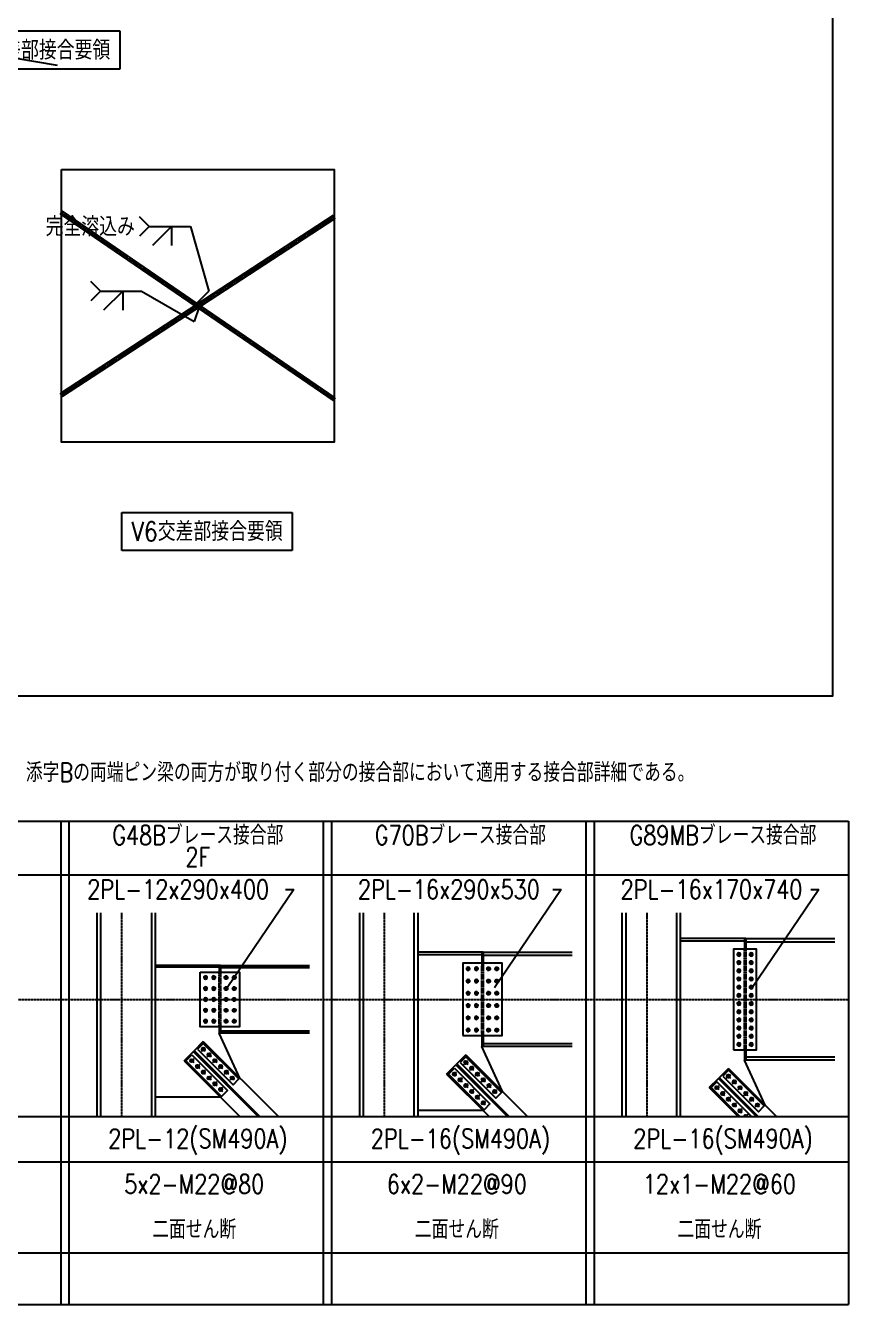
# Model space of a CAD drawing. Extents: x -668440 to 1010955, y -1678500 to 210463.
# Drawn here: x -125168 to -79887, y -1359340 to -1288952 of the extents above; entities that cross this region are included whole.
import ezdxf
from ezdxf.enums import TextEntityAlignment as Align

# ---------------------------------------------------------------- set-up
doc = ezdxf.new("R2010")
doc.units = 0
doc.header["$MEASUREMENT"] = 0
doc.linetypes.add('CENTER', pattern=[2, 1.25, -0.25, 0.25, -0.25])
doc.linetypes.add('DASHED', pattern=[0.75, 0.5, -0.25])
doc.layers.get('0').update_dxf_attribs({"color": 3, "linetype": 'CONTINUOUS'})
doc.layers.get('Defpoints').update_dxf_attribs({"color": 251, "linetype": 'CONTINUOUS'})
for name, color, linetype in [('Sブレース', 6, 'CONTINUOUS'), ('Sプレート', 1, 'CONTINUOUS'), ('Sプレート文字', 1, 'CONTINUOUS'), ('Sボルト', 2, 'CONTINUOUS'), ('S大梁', 4, 'CONTINUOUS'), ('S柱', 4, 'CONTINUOUS'), ('注記', 3, 'CONTINUOUS'), ('通り芯', 3, 'CENTER')]:
    doc.layers.add(name, color=color, linetype=linetype)
doc.styles.add('DRACAD', font='txt', dxfattribs={"width": 0.85, "bigfont": 'extfont2'})

# ---------------------------------------------------------------- blocks, each defined once
blk = doc.blocks.new('*U10252')
at = {"layer": 'Sプレート', "extrusion": (0, 6.12323e-17, -1)}
blk.add_circle((257096, 323660), 12, dxfattribs=at)
at = {"layer": 'Sボルト'}
for p, q in [((-257079, 323660), (-257113, 323660)), ((-257096, 323643), (-257096, 323677))]:
    blk.add_line(p, q, dxfattribs=at)
blk = doc.blocks.new('*U10251')
at = {"color": 0, "linetype": 'ByBlock', "lineweight": -2, "transparency": 16777216}
for p in [(0, 450), (60, 450), (0, 360), (60, 360), (0, 270), (60, 270), (0, 180), (60, 180), (0, 90), (60, 90), (0, 0), (60, 0)]:
    blk.add_blockref('*U10252', p, dxfattribs=at)
blk = doc.blocks.new('*U10254')
at = {"layer": 'Sプレート', "extrusion": (0, 6.12323e-17, -1)}
blk.add_circle((257096, 323660), 12, dxfattribs=at)
at = {"layer": 'Sボルト'}
for p, q in [((-257079, 323660), (-257113, 323660)), ((-257096, 323643), (-257096, 323677))]:
    blk.add_line(p, q, dxfattribs=at)
blk = doc.blocks.new('*U10253')
at = {"color": 0, "linetype": 'ByBlock', "lineweight": -2, "transparency": 16777216}
for p in [(0, 450), (60, 450), (0, 360), (60, 360), (0, 270), (60, 270), (0, 180), (60, 180), (0, 90), (60, 90), (0, 0), (60, 0)]:
    blk.add_blockref('*U10254', p, dxfattribs=at)
blk = doc.blocks.new('*U10256')
at = {"layer": 'Sプレート', "extrusion": (0, 6.12323e-17, -1)}
blk.add_circle((0, 0), 12, dxfattribs=at)
at = {"layer": 'Sボルト'}
for p, q in [((17, 0), (-17, 0)), ((0, -17), (0, 17))]:
    blk.add_line(p, q, dxfattribs=at)
blk = doc.blocks.new('*U10255')
at = {"color": 0, "linetype": 'ByBlock', "lineweight": -2, "transparency": 16777216}
for p in [(0, 320), (60, 320), (0, 240), (60, 240), (0, 160), (0, 80), (60, 160), (60, 80), (0, 0), (60, 0)]:
    blk.add_blockref('*U10256', p, dxfattribs=at)
blk = doc.blocks.new('*U10258')
at = {"layer": 'Sプレート', "extrusion": (0, 6.12323e-17, -1)}
blk.add_circle((0, 0), 12, dxfattribs=at)
at = {"layer": 'Sボルト'}
for p, q in [((17, 0), (-17, 0)), ((0, -17), (0, 17))]:
    blk.add_line(p, q, dxfattribs=at)
blk = doc.blocks.new('*U10257')
at = {"color": 0, "linetype": 'ByBlock', "lineweight": -2, "transparency": 16777216}
for p in [(0, 320), (60, 320), (0, 240), (60, 240), (0, 160), (0, 80), (60, 160), (60, 80), (0, 0), (60, 0)]:
    blk.add_blockref('*U10258', p, dxfattribs=at)
blk = doc.blocks.new('ブレースリスト')
for p, q in [((257014.06386, -223323.6583), (256943.35319, -223252.94762)), ((257014.06386, -223323.6583), (256943.35319, -223394.36898)), ((257014.06386, -223323.6583), (257315.96329, -223323.6583)), ((257177.15794, -223323.6583), (257037.15794, -223463.6583)), ((257177.15794, -223323.6583), (257177.15794, -223463.6583)), ((257315.96329, -223323.6583), (257450.67196, -223798.07386)), ((256656.00717, -223797.38346), (256585.29649, -223726.67279)), ((256656.00717, -223797.38346), (256585.29649, -223868.09414)), ((256656.00717, -223797.38346), (256957.90659, -223797.38346)), ((256819.10124, -223797.38346), (256679.10124, -223937.38346)), ((256819.10124, -223797.38346), (256819.10124, -223937.38346)), ((256957.90659, -223797.38346), (257343.64976, -224019.8717)), ((257450.67196, -223798.07386), (257358.70895, -223890.03687)), ((257380.88758, -223913.61031), (257343.64976, -224019.8717))]:
    blk.add_line(p, q)
for points in [[(257365.6383, -223888.03085), (256376.80386, -223211.46438), (256362.64018, -223232.06512), (257351.47462, -223908.63159)], [(256376.5537, -224569.06673), (258376.5537, -223263.81071), (258362.89034, -223242.8748), (256362.89034, -224548.13082)], [(258376.80386, -224579.87641), (257387.96942, -223903.30994), (257373.80575, -223923.91068), (258362.64018, -224600.47715)]]:
    blk.add_lwpolyline(points, close=True)
at = {"layer": 'Defpoints'}
for p, q in [((255141.56691, -221938.52458), (256338.82263, -222138.52455)), ((261390.45918, -228549.96398), (261380.45918, -228549.96398)), ((259463.79254, -228649.96398), (259453.79254, -228649.96398)), ((257537.1259, -228747.96398), (257527.1259, -228747.96398)), ((257537.1259, -229243.96398), (257527.1259, -229243.96398)), ((259463.79254, -229341.96398), (259453.79254, -229341.96398)), ((261390.45918, -229441.96398), (261380.45918, -229441.96398))]:
    blk.add_line(p, q, dxfattribs=at)
blk.add_lwpolyline([(256369.72202, -222905.97077), (258369.72202, -222905.97077), (258369.72202, -224905.97077), (256369.72202, -224905.97077)], close=True, dxfattribs=at)
at = {"layer": 'Sブレース'}
for p, q in [((257410.45328, -229304.06806), (257339.7426, -229374.77874)), ((257410.45328, -229304.06806), (257961.17993, -229854.7947)), ((257269.03193, -229445.48941), (257339.7426, -229374.77874)), ((257269.03193, -229445.48941), (257678.33721, -229854.7947)), ((257336.56062, -229377.96072), (257813.39461, -229854.7947)), ((257342.92458, -229371.59676), (257826.12253, -229854.7947)), ((259337.11992, -229402.06806), (259266.40924, -229472.77874)), ((259337.11992, -229402.06806), (259789.84657, -229854.7947)), ((259195.69857, -229543.48941), (259266.40924, -229472.77874)), ((259195.69857, -229543.48941), (259507.00386, -229854.7947)), ((259263.22726, -229475.96072), (259642.06125, -229854.7947)), ((259269.59123, -229469.59676), (259654.78917, -229854.7947)), ((261263.78656, -229502.06806), (261193.07589, -229572.77874)), ((261263.78656, -229502.06806), (261616.51321, -229854.7947)), ((261122.36521, -229643.48941), (261193.07589, -229572.77874)), ((261122.36521, -229643.48941), (261333.6705, -229854.7947)), ((261189.89391, -229575.96072), (261468.72789, -229854.7947)), ((261196.25787, -229569.59676), (261481.45581, -229854.7947))]:
    blk.add_line(p, q, dxfattribs=at)
at = {"layer": 'Sプレート'}
for p, q in [((261380.45918, -228549.96398), (260910.45918, -228549.96398)), ((261380.45918, -228567.96398), (260910.45918, -228567.96398)), ((261380.45918, -228549.96398), (261380.45918, -228625.96398)), ((259453.79254, -228649.96398), (258983.79254, -228649.96398)), ((259453.79254, -228667.96398), (258983.79254, -228667.96398)), ((259453.79254, -228649.96398), (259453.79254, -228745.96398)), ((257527.1259, -228747.96398), (257057.1259, -228747.96398)), ((257527.1259, -228759.96398), (257057.1259, -228759.96398)), ((257527.1259, -228747.96398), (257527.1259, -228795.96398)), ((257527.1259, -229195.96398), (257527.1259, -229243.96398)), ((257679.15386, -229572.76863), (257527.1259, -229243.96398)), ((259453.79254, -229245.96398), (259453.79254, -229341.96398)), ((259605.8205, -229670.76863), (259453.79254, -229341.96398)), ((261380.45918, -229365.96398), (261380.45918, -229441.96398)), ((261532.48714, -229770.76863), (261380.45918, -229441.96398)), ((257537.7325, -229714.18999), (257057.1259, -229714.18999)), ((259464.39914, -229812.18999), (258983.79254, -229812.18999))]:
    blk.add_line(p, q, dxfattribs=at)
at = {"layer": 'Sプレート', "linetype": 'DASHED'}
for p, q in [((261380.45918, -229365.96398), (261380.45918, -228625.96398)), ((257527.1259, -229195.96398), (257527.1259, -228795.96398)), ((259453.79254, -229245.96398), (259453.79254, -228745.96398))]:
    blk.add_line(p, q, dxfattribs=at)
at = {"layer": 'Sプレート'}
for points in [[(261300.45918, -229365.96398), (261470.45918, -229365.96398), (261470.45918, -228625.96398), (261300.45918, -228625.96398)], [(257387.1259, -228795.96398), (257677.1259, -228795.96398), (257677.1259, -229195.96398), (257387.1259, -229195.96398)], [(259313.79254, -229260.96398), (259603.79254, -229260.96398), (259603.79254, -228730.96398), (259313.79254, -228730.96398)], [(257368.02687, -229360.6366), (257629.65638, -229622.26611), (257672.08279, -229579.8397), (257410.45328, -229318.21019)], [(257325.60047, -229403.06301), (257587.22998, -229664.69252), (257544.80357, -229707.11892), (257283.17406, -229445.48941)], [(259294.69352, -229458.6366), (259556.32303, -229720.26611), (259598.74943, -229677.8397), (259337.11992, -229416.21019)], [(259252.26711, -229501.06301), (259513.89662, -229762.69252), (259471.47021, -229805.11892), (259209.8407, -229543.48941)], [(261221.36016, -229558.6366), (261482.98967, -229820.26611), (261525.41607, -229777.8397), (261263.78656, -229516.21019)]]:
    blk.add_lwpolyline(points, close=True, dxfattribs=at)
blk.add_lwpolyline([(261347.81263, -229854.7947), (261136.50734, -229643.48941), (261178.93375, -229601.06301), (261432.66545, -229854.7947)], dxfattribs=at)
at = {"layer": 'Sプレート', "extrusion": (0, 6.12323e-17, -1)}
for centre in [(-261340.45918, -228665.96398), (-261340.45918, -228725.96398), (-261430.45918, -228665.96398), (-261430.45918, -228725.96398), (-261340.45918, -228785.96398), (-261430.45918, -228785.96398), (-261340.45918, -228845.96398), (-261340.45918, -228905.96398), (-261430.45918, -228845.96398), (-261430.45918, -228905.96398), (-261340.45918, -228965.96398), (-261430.45918, -228965.96398)]:
    blk.add_circle(centre, 12, dxfattribs=at)
at = {"layer": 'Sプレート', "extrusion": (0, -6.12323e-17, -1)}
for centre in [(-261340.45918, -229025.96398), (-261340.45918, -229085.96398), (-261430.45918, -229025.96398), (-261430.45918, -229085.96398), (-261340.45918, -229145.96398), (-261430.45918, -229145.96398), (-261340.45918, -229205.96398), (-261340.45918, -229265.96398), (-261430.45918, -229205.96398), (-261430.45918, -229265.96398), (-261340.45918, -229325.96398), (-261430.45918, -229325.96398)]:
    blk.add_circle(centre, 12, dxfattribs=at)
at = {"layer": 'Sプレート'}
for centre in [(257410.45328, -229360.6366), (257325.60047, -229445.48941), (257452.87969, -229403.06301), (257495.3061, -229445.48941), (259337.11992, -229458.6366), (257368.02687, -229487.91582), (257410.45328, -229530.34223), (257537.7325, -229487.91582), (257580.15891, -229530.34223), (259252.26711, -229543.48941), (259379.54633, -229501.06301), (259421.97274, -229543.48941), (261263.78656, -229558.6366), (257452.87969, -229572.76863), (257495.3061, -229615.19504), (257537.7325, -229657.62145), (257622.58532, -229572.76863), (259294.69352, -229585.91582), (259337.11992, -229628.34223), (259464.39914, -229585.91582), (259506.82555, -229628.34223), (261178.93375, -229643.48941), (261306.21297, -229601.06301), (261348.63938, -229643.48941), (259379.54633, -229670.76863), (259421.97274, -229713.19504), (259464.39914, -229755.62145), (259549.25196, -229670.76863), (261221.36016, -229685.91582), (261263.78656, -229728.34223), (261391.06578, -229685.91582), (261433.49219, -229728.34223), (261306.21297, -229770.76863), (261348.63938, -229813.19504), (261475.9186, -229770.76863)]:
    blk.add_circle(centre, 12, dxfattribs=at)
blk.add_arc((261391.06578, -229855.62145), 12, 3.950548253, 176.049451747, dxfattribs=at)
at = {"layer": 'Sプレート文字'}
for p, q in [((258073.99146, -228188.55027), (257584.84678, -228911.96398)), ((258014.45509, -228188.55027), (258073.99146, -228188.55027)), ((260035.44964, -228188.55027), (259546.30496, -228911.96398)), ((259975.91327, -228188.55027), (260035.44964, -228188.55027)), ((261927.32474, -228188.55027), (261438.18006, -228911.96398)), ((261867.78837, -228188.55027), (261927.32474, -228188.55027))]:
    blk.add_line(p, q, dxfattribs=at)
at = {"layer": 'Sボルト'}
for p, q in [((261357.45918, -228665.96398), (261323.45918, -228665.96398)), ((261340.45918, -228682.96398), (261340.45918, -228648.96398)), ((261340.45918, -228742.96398), (261340.45918, -228708.96398)), ((261413.45918, -228665.96398), (261447.45918, -228665.96398)), ((261430.45918, -228682.96398), (261430.45918, -228648.96398)), ((261430.45918, -228742.96398), (261430.45918, -228708.96398)), ((261357.45918, -228725.96398), (261323.45918, -228725.96398)), ((261357.45918, -228785.96398), (261323.45918, -228785.96398)), ((261340.45918, -228802.96398), (261340.45918, -228768.96398)), ((261413.45918, -228725.96398), (261447.45918, -228725.96398)), ((261413.45918, -228785.96398), (261447.45918, -228785.96398)), ((261430.45918, -228802.96398), (261430.45918, -228768.96398)), ((261357.45918, -228845.96398), (261323.45918, -228845.96398)), ((261340.45918, -228862.96398), (261340.45918, -228828.96398)), ((261340.45918, -228922.96398), (261340.45918, -228888.96398)), ((261413.45918, -228845.96398), (261447.45918, -228845.96398)), ((261430.45918, -228862.96398), (261430.45918, -228828.96398)), ((261430.45918, -228922.96398), (261430.45918, -228888.96398)), ((261357.45918, -228905.96398), (261323.45918, -228905.96398)), ((261357.45918, -228965.96398), (261323.45918, -228965.96398)), ((261340.45918, -228982.96398), (261340.45918, -228948.96398)), ((261413.45918, -228905.96398), (261447.45918, -228905.96398)), ((261413.45918, -228965.96398), (261447.45918, -228965.96398)), ((261430.45918, -228982.96398), (261430.45918, -228948.96398)), ((261357.45918, -229025.96398), (261323.45918, -229025.96398)), ((261357.45918, -229085.96398), (261323.45918, -229085.96398)), ((261340.45918, -229008.96398), (261340.45918, -229042.96398)), ((261340.45918, -229068.96398), (261340.45918, -229102.96398)), ((261413.45918, -229025.96398), (261447.45918, -229025.96398)), ((261413.45918, -229085.96398), (261447.45918, -229085.96398)), ((261430.45918, -229008.96398), (261430.45918, -229042.96398)), ((261430.45918, -229068.96398), (261430.45918, -229102.96398)), ((261357.45918, -229145.96398), (261323.45918, -229145.96398)), ((261340.45918, -229128.96398), (261340.45918, -229162.96398)), ((261413.45918, -229145.96398), (261447.45918, -229145.96398)), ((261430.45918, -229128.96398), (261430.45918, -229162.96398)), ((261357.45918, -229205.96398), (261323.45918, -229205.96398)), ((261357.45918, -229265.96398), (261323.45918, -229265.96398)), ((261340.45918, -229188.96398), (261340.45918, -229222.96398)), ((261340.45918, -229248.96398), (261340.45918, -229282.96398)), ((261413.45918, -229205.96398), (261447.45918, -229205.96398)), ((261413.45918, -229265.96398), (261447.45918, -229265.96398)), ((261430.45918, -229188.96398), (261430.45918, -229222.96398)), ((261430.45918, -229248.96398), (261430.45918, -229282.96398)), ((257396.31115, -229346.49446), (257424.59542, -229374.77874)), ((257396.31115, -229374.77874), (257424.59542, -229346.49446)), ((261357.45918, -229325.96398), (261323.45918, -229325.96398)), ((261340.45918, -229308.96398), (261340.45918, -229342.96398)), ((261413.45918, -229325.96398), (261447.45918, -229325.96398)), ((261430.45918, -229308.96398), (261430.45918, -229342.96398)), ((257311.45833, -229431.34728), (257339.7426, -229459.63155)), ((257339.7426, -229431.34728), (257311.45833, -229459.63155)), ((257438.73755, -229388.92087), (257467.02182, -229417.20514)), ((257438.73755, -229417.20514), (257467.02182, -229388.92087)), ((257481.16396, -229431.34728), (257509.44823, -229459.63155)), ((257481.16396, -229459.63155), (257509.44823, -229431.34728)), ((259322.97779, -229444.49446), (259351.26206, -229472.77874)), ((259322.97779, -229472.77874), (259351.26206, -229444.49446)), ((257353.88474, -229473.77369), (257382.16901, -229502.05796)), ((257382.16901, -229473.77369), (257353.88474, -229502.05796)), ((257396.31115, -229516.20009), (257424.59542, -229544.48436)), ((257424.59542, -229516.20009), (257396.31115, -229544.48436)), ((257438.73755, -229558.6265), (257467.02182, -229586.91077)), ((257467.02182, -229558.6265), (257438.73755, -229586.91077)), ((257523.59037, -229473.77369), (257551.87464, -229502.05796)), ((257523.59037, -229502.05796), (257551.87464, -229473.77369)), ((257566.01677, -229516.20009), (257594.30104, -229544.48436)), ((257566.01677, -229544.48436), (257594.30104, -229516.20009)), ((257608.44318, -229558.6265), (257636.72745, -229586.91077)), ((257608.44318, -229586.91077), (257636.72745, -229558.6265)), ((259238.12497, -229529.34728), (259266.40924, -229557.63155)), ((259266.40924, -229529.34728), (259238.12497, -229557.63155)), ((259365.40419, -229486.92087), (259393.68847, -229515.20514)), ((259365.40419, -229515.20514), (259393.68847, -229486.92087)), ((259407.8306, -229529.34728), (259436.11487, -229557.63155)), ((259407.8306, -229557.63155), (259436.11487, -229529.34728)), ((261249.64443, -229544.49446), (261277.9287, -229572.77874)), ((261249.64443, -229572.77874), (261277.9287, -229544.49446)), ((257481.16396, -229601.05291), (257509.44823, -229629.33718)), ((257509.44823, -229601.05291), (257481.16396, -229629.33718)), ((257523.59037, -229643.47931), (257551.87464, -229671.76358)), ((257551.87464, -229643.47931), (257523.59037, -229671.76358)), ((259280.55138, -229571.77369), (259308.83565, -229600.05796)), ((259308.83565, -229571.77369), (259280.55138, -229600.05796)), ((259322.97779, -229614.20009), (259351.26206, -229642.48436)), ((259351.26206, -229614.20009), (259322.97779, -229642.48436)), ((259450.25701, -229571.77369), (259478.54128, -229600.05796)), ((259450.25701, -229600.05796), (259478.54128, -229571.77369)), ((259492.68341, -229614.20009), (259520.96769, -229642.48436)), ((259492.68341, -229642.48436), (259520.96769, -229614.20009)), ((261164.79161, -229629.34728), (261193.07589, -229657.63155)), ((261193.07589, -229629.34728), (261164.79161, -229657.63155)), ((261292.07084, -229586.92087), (261320.35511, -229615.20514)), ((261292.07084, -229615.20514), (261320.35511, -229586.92087)), ((261334.49724, -229629.34728), (261362.78151, -229657.63155)), ((261334.49724, -229657.63155), (261362.78151, -229629.34728)), ((259365.40419, -229656.6265), (259393.68847, -229684.91077)), ((259393.68847, -229656.6265), (259365.40419, -229684.91077)), ((259407.8306, -229699.05291), (259436.11487, -229727.33718)), ((259436.11487, -229699.05291), (259407.8306, -229727.33718)), ((259450.25701, -229741.47931), (259478.54128, -229769.76358)), ((259478.54128, -229741.47931), (259450.25701, -229769.76358)), ((259535.10982, -229656.6265), (259563.39409, -229684.91077)), ((259535.10982, -229684.91077), (259563.39409, -229656.6265)), ((261207.21802, -229671.77369), (261235.50229, -229700.05796)), ((261235.50229, -229671.77369), (261207.21802, -229700.05796)), ((261249.64443, -229714.20009), (261277.9287, -229742.48436)), ((261277.9287, -229714.20009), (261249.64443, -229742.48436)), ((261376.92365, -229671.77369), (261405.20792, -229700.05796)), ((261376.92365, -229700.05796), (261405.20792, -229671.77369)), ((261419.35006, -229714.20009), (261447.63433, -229742.48436)), ((261419.35006, -229742.48436), (261447.63433, -229714.20009)), ((261292.07084, -229756.6265), (261320.35511, -229784.91077)), ((261320.35511, -229756.6265), (261292.07084, -229784.91077)), ((261334.49724, -229799.05291), (261362.78151, -229827.33718)), ((261362.78151, -229799.05291), (261334.49724, -229827.33718)), ((261461.77646, -229756.6265), (261490.06073, -229784.91077)), ((261461.77646, -229784.91077), (261490.06073, -229756.6265)), ((261376.92365, -229841.47931), (261390.23904, -229854.7947)), ((261405.20792, -229841.47931), (261391.89253, -229854.7947))]:
    blk.add_line(p, q, dxfattribs=at)
at = {"layer": 'S大梁'}
for p, q in [((261390.45918, -228549.96398), (262043.7925, -228549.96398)), ((261390.45918, -228549.96398), (261390.45918, -228625.96398)), ((261390.45918, -228572.96398), (262043.7925, -228572.96398)), ((259463.79254, -228649.96398), (260117.12586, -228649.96398)), ((259463.79254, -228649.96398), (259463.79254, -228745.96398)), ((259463.79254, -228669.96398), (260117.12586, -228669.96398)), ((257537.1259, -228747.96398), (258190.45922, -228747.96398)), ((257537.1259, -228747.96398), (257537.1259, -228795.96398)), ((257537.1259, -228761.96398), (258190.45922, -228761.96398)), ((257537.1259, -229195.96398), (257537.1259, -229243.96398)), ((258190.45922, -229229.96398), (257537.1259, -229229.96398)), ((258190.45922, -229243.96398), (257537.1259, -229243.96398)), ((259463.79254, -229245.96398), (259463.79254, -229341.96398)), ((260117.12586, -229321.96398), (259463.79254, -229321.96398)), ((260117.12586, -229341.96398), (259463.79254, -229341.96398)), ((261390.45918, -229365.96398), (261390.45918, -229441.96398)), ((262043.7925, -229418.96398), (261390.45918, -229418.96398)), ((262043.7925, -229441.96398), (261390.45918, -229441.96398))]:
    blk.add_line(p, q, dxfattribs=at)
at = {"layer": 'S大梁', "linetype": 'DASHED'}
for p, q in [((261390.45918, -228625.96398), (261390.45918, -229365.96398)), ((257537.1259, -228795.96398), (257537.1259, -229195.96398)), ((259463.79254, -228745.96398), (259463.79254, -229245.96398))]:
    blk.add_line(p, q, dxfattribs=at)
at = {"layer": 'S柱'}
for p, q in [((256629.1259, -228359.29731), (256629.1259, -229854.7947)), ((256657.1259, -228359.29731), (256657.1259, -229854.7947)), ((257029.1259, -228359.29731), (257029.1259, -229854.7947)), ((257057.1259, -228359.29731), (257057.1259, -229854.7947)), ((258555.79254, -228359.29731), (258555.79254, -229854.7947)), ((258583.79254, -228359.29731), (258583.79254, -229854.7947)), ((258955.79254, -228359.29731), (258955.79254, -229854.7947)), ((258983.79254, -228359.29731), (258983.79254, -229854.7947)), ((260482.45918, -228359.29731), (260482.45918, -229854.7947)), ((260510.45918, -228359.29731), (260510.45918, -229854.7947)), ((260882.45918, -228359.29731), (260882.45918, -229854.7947)), ((260910.45918, -228359.29731), (260910.45918, -229854.7947))]:
    blk.add_line(p, q, dxfattribs=at)
at = {"layer": '注記', "linetype": 'Continuous'}
for p, q in [((250983.79266, -227688.12804), (262143.7925, -227688.12804)), ((256363.79258, -227688.12804), (256363.79258, -231234.21832)), ((256423.79258, -227688.12804), (256423.79258, -231234.21832)), ((258290.45922, -227688.12804), (258290.45922, -231234.21832)), ((258350.45922, -227688.12804), (258350.45922, -231234.21832)), ((260217.12586, -227688.12804), (260217.12586, -231234.21832)), ((260277.12586, -227688.12804), (260277.12586, -231234.21832)), ((262143.7925, -227688.12804), (262143.7925, -231234.21832)), ((250000, -228081.46137), (262143.7925, -228081.46137)), ((250173.91767, -228081.46137), (259617.12586, -228081.46137)), ((250000, -229854.7947), (262143.7925, -229854.7947)), ((250000, -229854.7947), (262143.7925, -229854.7947)), ((250000, -230188.12804), (262143.7925, -230188.12804)), ((250000, -230854.7947), (262143.7925, -230854.7947)), ((250000, -231234.21832), (262143.7925, -231234.21832))]:
    blk.add_line(p, q, dxfattribs=at)
at = {"layer": '注記'}
blk.add_lwpolyline([(250000, -211200), (262027.4191, -211200), (262027.4191, -226771.08109), (250000, -226771.08109)], close=True, dxfattribs=at)
at = {"layer": '通り芯', "linetype": 'CENTER'}
for p, q in [((256369.72202, -223221.76475), (258369.72202, -224590.17678)), ((258369.72202, -223253.34275), (256369.72202, -224558.59878)), ((256810.92785, -228359.29731), (256810.92785, -229854.7947)), ((258737.59449, -228359.29731), (258737.59449, -229854.7947)), ((260664.26113, -228359.29731), (260664.26113, -229854.7947)), ((251043.79266, -228995.96398), (262143.7925, -228995.96398))]:
    blk.add_line(p, q, dxfattribs=at)
for name, p in [('*U10251', (516449.79254, -552880.96398)), ('*U10255', (257427.1259, -229155.96398))]:
    blk.add_blockref(name, p)
at = {"xscale": -1}
for name, p in [('*U10253', (2467.79254, -552880.96398)), ('*U10257', (257637.1259, -229155.96398))]:
    blk.add_blockref(name, p, dxfattribs=at)
at = {"layer": 'Sプレート', "insert": (256253.81869, -223254.8617), "char_height": 140, "attachment_point": 1, "style": 'DRACAD'}
blk.add_mtext('完全溶込み', dxfattribs=at)
at = {"layer": 'Sプレート', "insert": (257437.5442, -225561.67383), "char_height": 140, "attachment_point": 5, "style": 'DRACAD', "bg_fill": 16, "box_fill_scale": 1.5, "bg_fill_color": 257, "bg_fill_transparency": 0}
blk.add_mtext('V6交差部接合要領', dxfattribs=at)
at = {"layer": 'Sプレート文字', "linetype": 'Continuous', "style": 'DRACAD', "width": 0.8}
for s, p in [('2PL-12x290x400', (257225.96458, -228258.16912)), ('2PL-16x290x530', (259212.63122, -228258.16912)), ('2PL-16x170x740', (261139.29787, -228258.16912))]:
    blk.add_text(s, height=140, dxfattribs=at).set_placement(p, align=Align.CENTER)
at = {"layer": '注記', "style": 'DRACAD', "width": 0.8}
blk.add_text('・上記「ブレースリスト」に記載された鉛直ブレースと、添字Bの両端ピン梁の両方が取り付く部分の接合部において適用する接合部詳細である。', height=140, dxfattribs=at).set_placement((252905.06911, -227399.98236))
at = {"layer": '注記', "linetype": 'Continuous', "style": 'DRACAD', "width": 0.8}
for s, p in [('G48Bブレース接合部', (257370.12638, -227860.46332)), ('G70Bブレース接合部', (259296.79303, -227860.46332)), ('G89MBブレース接合部', (261223.45967, -227860.46332)), ('2F', (257370.12638, -228020.44826)), ('2PL-12(SM490A)', (257370.12638, -230086.96137)), ('2PL-16(SM490A)', (259296.79303, -230086.96137)), ('2PL-16(SM490A)', (261223.45967, -230086.96137)), ('5x2-M22@80', (257343.94412, -230420.2947)), ('6x2-M22@90', (259270.61077, -230420.2947)), ('12x1-M22@60', (261197.27741, -230420.2947)), ('二面せん断', (257343.94412, -230753.62803)), ('二面せん断', (259270.61077, -230753.62803)), ('二面せん断', (261197.27741, -230753.62803))]:
    blk.add_text(s, height=140, dxfattribs=at).set_placement(p, align=Align.CENTER)
at = {"layer": '注記', "insert": (255805.41143, -222050.19123), "char_height": 140, "attachment_point": 5, "style": 'DRACAD', "bg_fill": 16, "box_fill_scale": 1.5, "bg_fill_color": 257, "bg_fill_transparency": 0}
blk.add_mtext('V1,V2,V4,V5交差部接合要領', dxfattribs=at)

msp = doc.modelspace()

# ---------------------------------------------------------------- block references
at = {"xscale": 7.500000000000021, "yscale": 7.500000000000021, "zscale": 7.500000000000021}
msp.add_blockref('ブレースリスト', (-2045965.80363, 374916.15978), dxfattribs=at)

doc.saveas('drawing.dxf')
